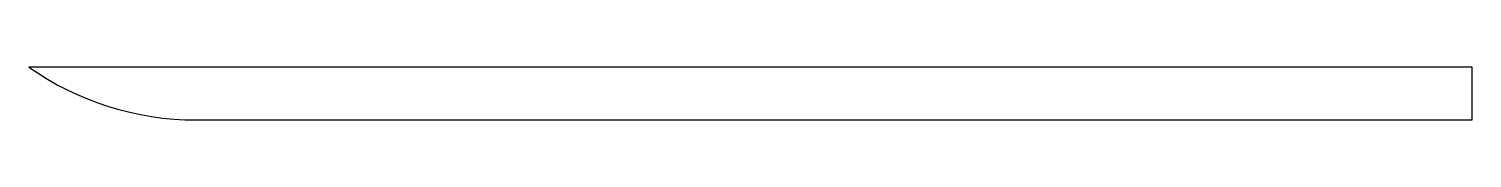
# Model space of a CAD drawing. Header units: millimetres. Extents: x -136 to 136, y -10 to 0.
import ezdxf

# ---------------------------------------------------------------- set-up
doc = ezdxf.new("R2010")
doc.units = ezdxf.units.MM

msp = doc.modelspace()

# ---------------------------------------------------------------- linework, layer by layer
at = {"color": 7, "linetype": 'Continuous', "lineweight": 25}
for p, q in [((135.75, 0), (-135.75, 0)), ((135.75, -10), (135.75, 0)), ((-104.3, -10), (135.75, -10))]:
    msp.add_line(p, q, dxfattribs=at)
msp.add_arc((-104.3, 44.45), 54.45, 234.7206, 270, dxfattribs=at)

doc.saveas('drawing.dxf')
